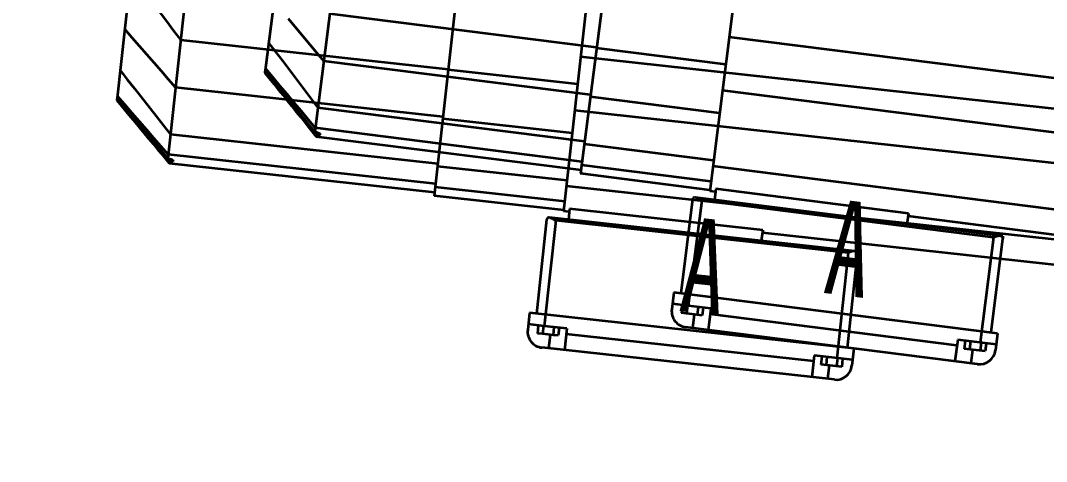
# Model space of a CAD drawing. Header units: millimetres. Extents: x -50460 to 50460, y -35640 to 35640.
# Drawn here: x 14623.8 to 15073.5, y -3550.3 to -3356.9 of the extents above; entities that cross this region are included whole.
import ezdxf

# ---------------------------------------------------------------- set-up
doc = ezdxf.new("R2010")
doc.units = ezdxf.units.MM
doc.layers.get('0').update_dxf_attribs({"lineweight": 35})
for name, color, linetype, lineweight in [('CDRAFT0', 7, 'Continuous', 15), ('EB0', 7, 'Continuous', 15), ('尺寸线层', 4, 'Continuous', 18)]:
    doc.layers.add(name, color=color, linetype=linetype, lineweight=lineweight)
doc.styles.get("Standard").update_dxf_attribs({"font": ''})
doc.styles.add('标准', font='', dxfattribs={"width": 0.667})
doc.styles.get('Standard').set_extended_font_data('宋体')
doc.styles.get('标准').set_extended_font_data('宋体')
doc.dimstyles.new('AM_DEMATIC$0', dxfattribs={"dimscale": 120, "dimtxt": 3, "dimasz": 1.5, "dimexe": 1, "dimexo": 0, "dimgap": 1, "dimtad": 1, "dimdsep": 46, "dimtxsty": 'Standard', "dimblk": '_CAXARROW', "dimcen": 0, "dimdle": 3, "dimclrd": 256, "dimclre": 256, "dimclrt": 2, "dimadec": 0, "dimazin": 2, "dimtfac": 0.707107, "dimtdec": 3, "dimtmove": 0, "dimatfit": 3, "dimfxl": 1, "dimfrac": 2, "dimtolj": 1, "dimlwd": 18, "dimarcsym": 0})

# ---------------------------------------------------------------- blocks, each defined once
blk = doc.blocks.new('*X513')
at = {"layer": '尺寸线层', "linetype": 'Continuous', "lineweight": 18, "transparency": 16777216}
for points in [[(22089.95, -1589.73), (22112.45, -1769.73), (22067.45, -1769.73)], [(22089.95, -15589.73), (22112.45, -15409.73), (22067.45, -15409.73)]]:
    blk.add_hatch(color=256, dxfattribs=at).paths.add_polyline_path(points, flags=0)
at = {"layer": '尺寸线层', "transparency": 16777216}
for p, q in [((14580.26, -1589.73), (22209.95, -1589.73)), ((14580.26, -15589.73), (22209.95, -15589.73))]:
    blk.add_line(p, q, dxfattribs=at)
at = {"layer": '尺寸线层', "linetype": 'Continuous', "lineweight": 18, "transparency": 16777216}
blk.add_line((22089.95, -1589.73), (22089.95, -15589.73), dxfattribs=at)
at = {"layer": '尺寸线层', "color": 2, "transparency": 16777216, "insert": (21789.95, -8576.73), "char_height": 360, "width": 2392, "attachment_point": 5, "rotation": 90, "line_spacing_factor": 1.37}
blk.add_mtext('14000', dxfattribs=at)
blk = doc.blocks.new('_CAXARROW')
blk.add_hatch(color=0).paths.add_polyline_path([(0, 0), (-1, 0.125), (-1, -0.125)], flags=0)
blk = doc.blocks.new('*X597')
at = {"layer": 'CDRAFT0', "color": 1, "linetype": 'Continuous', "lineweight": 35}
for p, q in [((-532.66, 79.02), (-556.75, -140.66)), ((-475.85, 73.3), (-500.04, -147.38)), ((-677.63, 67.97), (-695.8, -97.74)), ((-666.32, -58.25), (-673.56, -124.27)), ((-677.28, -59.9), (-674.14, -64.07)), ((-674.14, -64.07), (-671.01, -68.24)), ((-692.48, -67.49), (-689.29, -71.16)), ((-689.29, -71.16), (-686.1, -74.83)), ((-671.01, -68.24), (-667.87, -72.41)), ((-686.1, -74.83), (-676.53, -85.84)), ((-550.67, -85.26), (-667.87, -72.41)), ((-264.49, -104.72), (-492.62, -79.71)), ((-694.46, -85.55), (-691.31, -89.58)), ((-691.31, -89.58), (-688.16, -93.61)), ((-676.53, -85.84), (-673.34, -89.51)), ((-673.34, -89.51), (-670.15, -93.18)), ((-493.94, -91.69), (-550.7, -85.47)), ((-688.16, -93.61), (-678.7, -105.69)), ((-552.95, -106.03), (-670.15, -93.18)), ((-695.88, -98.46), (-695.91, -98.74)), ((-695.91, -98.74), (-693.9, -101.16)), ((-695.8, -97.76), (-695.88, -98.46)), ((-695.88, -98.46), (-693.86, -100.85)), ((-695.8, -97.74), (-692.17, -102.07)), ((-695.8, -97.74), (-695.8, -97.76)), ((-695.8, -97.76), (-695.66, -97.92)), ((-695.7, -96.85), (-692.51, -100.52)), ((-695.66, -97.92), (-695.52, -98.08)), ((-695.52, -98.08), (-695.39, -98.24)), ((-695.39, -98.24), (-695.25, -98.4)), ((-695.25, -98.4), (-695.11, -98.56)), ((-695.11, -98.56), (-694.98, -98.72)), ((-693.9, -101.16), (-691.9, -103.56)), ((-693.86, -100.85), (-691.84, -103.23)), ((-692.51, -100.52), (-689.32, -104.2)), ((-692.17, -102.07), (-688.16, -106.84)), ((-691.84, -103.23), (-689.83, -105.6)), ((-267.07, -128.24), (-495.2, -103.23)), ((-691.9, -103.56), (-689.91, -105.96)), ((-689.91, -105.96), (-687.92, -108.35)), ((-689.83, -105.6), (-687.83, -107.97)), ((-689.32, -104.2), (-686.13, -107.87)), ((-688.16, -106.84), (-684.04, -111.77)), ((-686.13, -107.87), (-682.94, -111.54)), ((-678.7, -105.69), (-675.55, -109.71)), ((-496.29, -113.17), (-553.05, -106.95)), ((-687.92, -108.35), (-685.93, -110.74)), ((-687.83, -107.97), (-685.83, -110.33)), ((-685.93, -110.74), (-683.95, -113.13)), ((-685.83, -110.33), (-683.84, -112.69)), ((-684.04, -111.77), (-680.05, -116.52)), ((-682.94, -111.54), (-679.75, -115.22)), ((-675.55, -109.71), (-672.4, -113.74)), ((-683.95, -113.13), (-681.97, -115.5)), ((-683.84, -112.69), (-681.85, -115.04)), ((-681.97, -115.5), (-680, -117.87)), ((-681.85, -115.04), (-679.87, -117.38)), ((-680.05, -116.52), (-676.47, -120.79)), ((-679.75, -115.22), (-676.56, -118.89)), ((-555.2, -126.59), (-672.4, -113.74)), ((-680, -117.87), (-678.22, -120.02)), ((-679.87, -117.38), (-678.06, -119.53)), ((-678.22, -120.02), (-676.44, -122.15)), ((-678.06, -119.53), (-676.25, -121.67)), ((-676.56, -118.89), (-673.37, -122.56)), ((-676.47, -120.79), (-673.56, -124.27)), ((-676.44, -122.15), (-674.66, -124.29)), ((-676.25, -121.67), (-674.44, -123.8)), ((-674.66, -124.29), (-672.89, -126.42)), ((-674.44, -123.8), (-672.64, -125.93)), ((-673.56, -124.27), (-673.23, -124.34)), ((-556.17, -135.41), (-673.37, -122.56)), ((-673.23, -124.34), (-672.94, -124.42)), ((-672.94, -124.42), (-672.67, -124.5)), ((-672.9, -124.43), (-672.57, -124.82)), ((-672.67, -124.5), (-672.43, -124.57)), ((-672.65, -125.84), (-672.66, -125.89)), ((-672.66, -125.89), (-672.64, -125.93)), ((-672.6, -125.8), (-672.65, -125.84)), ((-672.53, -125.76), (-672.6, -125.8)), ((-672.57, -124.82), (-672.4, -125.02)), ((-672.44, -125.72), (-672.53, -125.76)), ((-672.33, -125.69), (-672.44, -125.72)), ((-672.43, -124.57), (-672.2, -124.64)), ((-672.4, -125.02), (-672.23, -125.21)), ((-672.22, -125.66), (-672.33, -125.69)), ((-672.23, -125.21), (-671.9, -125.6)), ((-672.1, -125.64), (-672.22, -125.66)), ((-672.2, -124.64), (-672, -124.72)), ((-671.99, -125.62), (-672.1, -125.64)), ((-672, -124.72), (-671.82, -124.79)), ((-671.9, -125.6), (-671.99, -125.62)), ((-671.82, -125.59), (-671.9, -125.6)), ((-671.82, -124.79), (-671.67, -124.86)), ((-671.74, -125.57), (-671.82, -125.59)), ((-671.65, -125.55), (-671.74, -125.57)), ((-671.67, -124.86), (-671.53, -124.93)), ((-671.56, -125.53), (-671.65, -125.55)), ((-671.48, -125.5), (-671.56, -125.53)), ((-671.53, -124.93), (-671.42, -125)), ((-671.4, -125.47), (-671.48, -125.5)), ((-671.42, -125), (-671.33, -125.06)), ((-671.33, -125.43), (-671.4, -125.47)), ((-671.33, -125.06), (-671.27, -125.12)), ((-671.27, -125.39), (-671.33, -125.43)), ((-671.27, -125.12), (-671.22, -125.18)), ((-671.23, -125.34), (-671.27, -125.39)), ((-671.21, -125.29), (-671.23, -125.34)), ((-671.22, -125.18), (-671.2, -125.24)), ((-671.2, -125.24), (-671.21, -125.29)), ((-556.58, -139.17), (-672.89, -126.42)), ((-672.87, -126.42), (-672.89, -126.42)), ((-672.81, -126.42), (-672.87, -126.42)), ((-672.71, -126.43), (-672.81, -126.42)), ((-672.59, -126.43), (-672.71, -126.43)), ((-672.64, -125.93), (-672.58, -125.98)), ((-672.46, -126.44), (-672.59, -126.43)), ((-672.58, -125.98), (-672.5, -126.02)), ((-672.5, -126.02), (-672.4, -126.07)), ((-672.33, -126.45), (-672.46, -126.44)), ((-672.44, -126.05), (-672.38, -126.12)), ((-672.4, -126.07), (-672.3, -126.1)), ((-672.38, -126.12), (-672.32, -126.19)), ((-672.2, -126.46), (-672.33, -126.45)), ((-672.32, -126.19), (-672.27, -126.26)), ((-672.3, -126.1), (-672.18, -126.14)), ((-672.27, -126.26), (-672.21, -126.33)), ((-672.21, -126.33), (-672.15, -126.39)), ((-672.09, -126.46), (-672.2, -126.46)), ((-672.18, -126.14), (-672.08, -126.17)), ((-672.15, -126.39), (-672.09, -126.46)), ((-672, -126.47), (-672.09, -126.46)), ((-672.08, -126.17), (-671.98, -126.19)), ((-671.89, -126.47), (-672, -126.47)), ((-671.99, -126.19), (-671.87, -126.22)), ((-671.77, -126.48), (-671.89, -126.47)), ((-671.87, -126.22), (-671.74, -126.26)), ((-671.66, -126.48), (-671.77, -126.48)), ((-671.74, -126.26), (-671.62, -126.3)), ((-671.56, -126.47), (-671.66, -126.48)), ((-671.62, -126.3), (-671.52, -126.33)), ((-671.47, -126.47), (-671.56, -126.47)), ((-671.52, -126.33), (-671.44, -126.36)), ((-671.41, -126.46), (-671.47, -126.47)), ((-671.44, -126.36), (-671.39, -126.39)), ((-671.37, -126.45), (-671.41, -126.46)), ((-671.39, -126.39), (-671.36, -126.41)), ((-671.36, -126.43), (-671.37, -126.45)), ((-671.36, -126.41), (-671.36, -126.43)), ((-498.57, -133.98), (-555.33, -127.76)), ((-499.57, -143.11), (-556.33, -136.89)), ((-270.71, -161.44), (-498.84, -136.42)), ((-499.99, -146.88), (-556.75, -140.66)), ((-497.56, -147.65), (-500.04, -147.38)), ((-497.42, -146.4), (-497.94, -151.13)), ((-412.76, -155.68), (-497.42, -146.4)), ((-507.49, -151.09), (-512.01, -192.34)), ((-503.51, -151.53), (-508.58, -197.75)), ((-507.48, -151), (-507.49, -151.09)), ((-507.45, -150.91), (-507.48, -151)), ((-507.42, -150.82), (-507.45, -150.91)), ((-507.38, -150.74), (-507.42, -150.82)), ((-507.33, -150.65), (-507.38, -150.74)), ((-507.28, -150.57), (-507.33, -150.65)), ((-507.21, -150.5), (-507.28, -150.57)), ((-507.13, -150.43), (-507.21, -150.5)), ((-507.05, -150.37), (-507.13, -150.43)), ((-506.96, -150.31), (-507.05, -150.37)), ((-506.86, -150.27), (-506.96, -150.31)), ((-506.75, -150.23), (-506.86, -150.27)), ((-506.64, -150.21), (-506.75, -150.23)), ((-506.51, -150.2), (-506.64, -150.21)), ((-506.39, -150.21), (-506.51, -150.2)), ((-371.2, -165.03), (-506.39, -150.21)), ((-506.03, -150.24), (-505.88, -150.27)), ((-505.88, -150.27), (-505.73, -150.31)), ((-505.73, -150.31), (-505.57, -150.36)), ((-505.57, -150.36), (-505.41, -150.43)), ((-505.41, -150.43), (-505.24, -150.5)), ((-505.24, -150.5), (-505.07, -150.58)), ((-505.07, -150.58), (-504.9, -150.67)), ((-504.9, -150.67), (-504.73, -150.77)), ((-504.73, -150.77), (-504.56, -150.87)), ((-504.56, -150.87), (-504.38, -150.98)), ((-504.38, -150.98), (-504.2, -151.09)), ((-504.2, -151.09), (-504.03, -151.2)), ((-504.03, -151.2), (-503.85, -151.31)), ((-503.85, -151.31), (-503.68, -151.42)), ((-503.68, -151.42), (-503.51, -151.53)), ((-375.28, -165.59), (-503.51, -151.53)), ((-412.76, -155.68), (-413.44, -160.4)), ((-271.91, -172.39), (-412.94, -156.93)), ((-375.28, -165.59), (-380.35, -211.81)), ((-371.2, -165.03), (-375.83, -207.27)), ((-375.09, -165.52), (-375.28, -165.59)), ((-374.9, -165.45), (-375.09, -165.52)), ((-374.71, -165.38), (-374.9, -165.45)), ((-374.51, -165.31), (-374.71, -165.38)), ((-374.32, -165.24), (-374.51, -165.31)), ((-374.12, -165.17), (-374.32, -165.24)), ((-373.93, -165.11), (-374.12, -165.17)), ((-373.74, -165.06), (-373.93, -165.11)), ((-373.55, -165), (-373.74, -165.06)), ((-373.37, -164.96), (-373.55, -165)), ((-373.19, -164.92), (-373.37, -164.96)), ((-373.02, -164.89), (-373.19, -164.92)), ((-372.86, -164.88), (-373.02, -164.89)), ((-372.7, -164.87), (-372.86, -164.88)), ((-372.54, -164.88), (-372.7, -164.87)), ((-372.19, -164.92), (-372.06, -164.94)), ((-372.06, -164.94), (-371.95, -164.98)), ((-371.95, -164.98), (-371.84, -165.02)), ((-371.84, -165.02), (-371.74, -165.08)), ((-371.74, -165.08), (-371.66, -165.15)), ((-371.66, -165.15), (-371.58, -165.22)), ((-371.58, -165.22), (-371.51, -165.3)), ((-371.51, -165.3), (-371.45, -165.38)), ((-371.45, -165.38), (-371.4, -165.47)), ((-371.4, -165.47), (-371.36, -165.56)), ((-371.36, -165.56), (-371.33, -165.65)), ((-371.33, -165.65), (-371.31, -165.75)), ((-371.31, -165.75), (-371.3, -165.84)), ((-371.3, -165.93), (-371.31, -166.02)), ((-371.3, -165.84), (-371.3, -165.93)), ((-514.99, -192.02), (-515.81, -199.47)), ((-372.85, -207.6), (-514.99, -192.02)), ((-508.58, -197.75), (-515.54, -196.99)), ((-511.18, -197.46), (-511.57, -200.94)), ((-508.89, -197.72), (-509.27, -201.2)), ((-498.64, -198.84), (-508.58, -197.75)), ((-509.27, -201.2), (-511.57, -200.94)), ((-504.68, -201.7), (-509.27, -201.2)), ((-505.98, -201.56), (-506.63, -207.52)), ((-504.3, -198.22), (-504.68, -201.7)), ((-502.38, -201.95), (-504.68, -201.7)), ((-502, -198.47), (-502.38, -201.95)), ((-498.64, -198.84), (-499.68, -208.28)), ((-390.56, -213.2), (-498.91, -201.32)), ((-381.39, -221.25), (-509.62, -207.19)), ((-390.29, -210.72), (-391.33, -220.16)), ((-373.39, -212.57), (-390.29, -210.72)), ((-386.93, -211.09), (-387.31, -214.57)), ((-384.63, -211.34), (-385.02, -214.82)), ((-372.85, -207.6), (-373.66, -215.06)), ((-378.13, -215.57), (-387.31, -214.57)), ((-383.71, -214.96), (-384.37, -220.93)), ((-380.04, -211.84), (-380.42, -215.32)), ((-377.75, -212.09), (-378.13, -215.57))]:
    blk.add_line(p, q, dxfattribs=at)
for centre, start, end in [((-508.85, -200.23), 173.7431, 263.7431), ((-380.62, -214.29), 263.7431, 353.7431)]:
    blk.add_arc(centre, 7, start, end, dxfattribs=at)
at = {"layer": 'CDRAFT0', "color": 1, "linetype": 'Continuous', "lineweight": 35, "insert": (-445.52, -149.73), "char_height": 41.6, "width": 61.1603, "attachment_point": 1, "rotation": 353.7431, "line_spacing_factor": 1.15057, "style": '标准'}
blk.add_mtext('\\T1.1;A', dxfattribs=at)
blk = doc.blocks.new('*X593')
at = {"layer": '尺寸线层'}
blk.add_blockref('*X597', (84.81, -189.87), dxfattribs=at)
blk = doc.blocks.new('*X566')
at = {"layer": 'EB0'}
blk.add_blockref('*X593', (-3215.73, 352.57), dxfattribs=at)
blk = doc.blocks.new('*X630')
at = {"layer": 'CDRAFT0', "color": 1, "linetype": 'Continuous', "lineweight": 35}
for p, q in [((-531.26, 87.97), (-559.03, -131.27)), ((-474.55, 81.29), (-502.45, -138.95)), ((-676.39, 79.36), (-697.34, -86.02)), ((-667.2, -47.04), (-675.55, -112.92)), ((-552.03, -75.99), (-668.99, -61.17)), ((-687.26, -63.28), (-677.88, -74.45)), ((-266.21, -100.25), (-493.89, -71.41)), ((-695.8, -73.86), (-692.72, -77.94)), ((-677.88, -74.45), (-674.75, -78.17)), ((-495.41, -83.37), (-552.06, -76.19)), ((-692.72, -77.94), (-689.64, -82.02)), ((-674.75, -78.17), (-671.62, -81.89)), ((-697.23, -85.13), (-694.1, -88.86)), ((-689.64, -82.02), (-680.39, -94.25)), ((-554.65, -96.71), (-671.62, -81.89)), ((-697.43, -86.74), (-697.47, -87.02)), ((-697.47, -87.02), (-695.51, -89.47)), ((-697.35, -86.04), (-697.43, -86.74)), ((-697.43, -86.74), (-695.45, -89.16)), ((-697.34, -86.02), (-697.35, -86.04)), ((-697.35, -86.04), (-697.21, -86.2)), ((-697.34, -86.02), (-693.79, -90.41)), ((-697.21, -86.2), (-697.08, -86.36)), ((-697.08, -86.36), (-696.94, -86.53)), ((-696.94, -86.53), (-696.81, -86.69)), ((-696.81, -86.69), (-696.67, -86.85)), ((-696.67, -86.85), (-696.54, -87.01)), ((-695.51, -89.47), (-693.55, -91.91)), ((-695.45, -89.16), (-693.48, -91.57)), ((-694.1, -88.86), (-690.97, -92.59)), ((-693.79, -90.41), (-689.86, -95.25)), ((-693.55, -91.91), (-691.59, -94.34)), ((-693.48, -91.57), (-691.51, -93.98)), ((-691.59, -94.34), (-689.64, -96.77)), ((-691.51, -93.98), (-689.55, -96.38)), ((-690.97, -92.59), (-687.85, -96.31)), ((-680.39, -94.25), (-677.3, -98.33)), ((-689.86, -95.25), (-685.82, -100.24)), ((-689.64, -96.77), (-687.69, -99.19)), ((-689.55, -96.38), (-687.59, -98.78)), ((-687.85, -96.31), (-684.72, -100.04)), ((-687.59, -98.78), (-685.64, -101.17)), ((-677.3, -98.33), (-674.22, -102.41)), ((-498.12, -104.81), (-554.77, -97.63)), ((-269.19, -123.73), (-496.87, -94.88)), ((-687.69, -99.19), (-685.75, -101.6)), ((-685.82, -100.24), (-681.91, -105.07)), ((-685.75, -101.6), (-683.82, -104.01)), ((-685.64, -101.17), (-683.69, -103.55)), ((-684.72, -100.04), (-681.59, -103.76)), ((-557.25, -117.23), (-674.22, -102.41)), ((-683.82, -104.01), (-681.88, -106.42)), ((-683.69, -103.55), (-681.75, -105.93)), ((-681.91, -105.07), (-678.4, -109.4)), ((-681.88, -106.42), (-680.14, -108.59)), ((-681.75, -105.93), (-679.97, -108.1)), ((-681.59, -103.76), (-678.46, -107.49)), ((-678.46, -107.49), (-675.33, -111.21)), ((-680.14, -108.59), (-678.4, -110.76)), ((-679.97, -108.1), (-678.2, -110.27)), ((-678.4, -109.4), (-675.55, -112.92)), ((-678.4, -110.76), (-676.66, -112.92)), ((-678.2, -110.27), (-676.43, -112.44)), ((-558.37, -126.03), (-675.33, -111.21)), ((-676.66, -112.92), (-674.92, -115.08)), ((-676.43, -112.44), (-674.66, -114.6)), ((-675.55, -112.92), (-675.23, -113)), ((-675.23, -113), (-674.94, -113.08)), ((-674.94, -113.08), (-674.67, -113.16)), ((-558.85, -129.79), (-674.92, -115.08)), ((-674.9, -115.08), (-674.92, -115.08)), ((-674.9, -113.09), (-674.57, -113.49)), ((-674.84, -115.09), (-674.9, -115.08)), ((-674.74, -115.09), (-674.84, -115.09)), ((-674.63, -115.1), (-674.74, -115.09)), ((-674.67, -114.51), (-674.69, -114.55)), ((-674.69, -114.55), (-674.66, -114.6)), ((-674.67, -113.16), (-674.43, -113.24)), ((-674.63, -114.46), (-674.67, -114.51)), ((-674.66, -114.6), (-674.61, -114.65)), ((-674.55, -114.42), (-674.63, -114.46)), ((-674.5, -115.11), (-674.63, -115.1)), ((-674.61, -114.65), (-674.53, -114.69)), ((-674.57, -113.49), (-674.41, -113.69)), ((-674.46, -114.39), (-674.55, -114.42)), ((-674.53, -114.69), (-674.43, -114.74)), ((-674.36, -115.12), (-674.5, -115.11)), ((-674.35, -114.36), (-674.46, -114.39)), ((-674.46, -114.72), (-674.41, -114.79)), ((-674.43, -113.24), (-674.21, -113.32)), ((-674.43, -114.74), (-674.32, -114.78)), ((-674.41, -113.69), (-674.25, -113.88)), ((-674.41, -114.79), (-674.35, -114.86)), ((-674.24, -115.13), (-674.36, -115.12)), ((-674.24, -114.33), (-674.35, -114.36)), ((-674.35, -114.86), (-674.3, -114.93)), ((-674.32, -114.78), (-674.21, -114.81)), ((-674.3, -114.93), (-674.24, -115)), ((-674.25, -113.88), (-673.92, -114.28)), ((-674.12, -114.31), (-674.24, -114.33)), ((-674.24, -115), (-674.18, -115.07)), ((-674.13, -115.14), (-674.24, -115.13)), ((-674.21, -113.32), (-674.01, -113.39)), ((-674.21, -114.81), (-674.11, -114.84)), ((-674.18, -115.07), (-674.13, -115.14)), ((-674.03, -115.14), (-674.13, -115.14)), ((-674.01, -114.29), (-674.12, -114.31)), ((-674.11, -114.84), (-674.01, -114.87)), ((-673.92, -115.15), (-674.03, -115.14)), ((-674.01, -113.39), (-673.83, -113.47)), ((-673.92, -114.28), (-674.01, -114.29)), ((-674.01, -114.87), (-673.9, -114.9)), ((-673.84, -114.27), (-673.92, -114.28)), ((-673.81, -115.16), (-673.92, -115.15)), ((-673.9, -114.9), (-673.77, -114.94)), ((-673.76, -114.25), (-673.84, -114.27)), ((-673.83, -113.47), (-673.67, -113.54)), ((-673.69, -115.16), (-673.81, -115.16)), ((-673.77, -114.94), (-673.65, -114.98)), ((-673.67, -114.23), (-673.76, -114.25)), ((-673.59, -115.16), (-673.69, -115.16)), ((-673.67, -113.54), (-673.54, -113.61)), ((-673.58, -114.21), (-673.67, -114.23)), ((-673.65, -114.98), (-673.55, -115.01)), ((-673.5, -115.15), (-673.59, -115.16)), ((-673.5, -114.18), (-673.58, -114.21)), ((-673.55, -115.01), (-673.48, -115.05)), ((-673.54, -113.61), (-673.43, -113.68)), ((-673.42, -114.15), (-673.5, -114.18)), ((-673.44, -115.15), (-673.5, -115.15)), ((-673.48, -115.05), (-673.42, -115.07)), ((-673.4, -115.13), (-673.44, -115.15)), ((-673.43, -113.68), (-673.34, -113.75)), ((-673.34, -114.12), (-673.42, -114.15)), ((-673.42, -115.07), (-673.39, -115.1)), ((-673.39, -115.12), (-673.4, -115.13)), ((-673.39, -115.1), (-673.39, -115.12)), ((-673.34, -113.75), (-673.28, -113.81)), ((-673.29, -114.08), (-673.34, -114.12)), ((-673.24, -114.03), (-673.29, -114.08)), ((-673.28, -113.81), (-673.23, -113.87)), ((-673.22, -113.98), (-673.24, -114.03)), ((-673.23, -113.87), (-673.22, -113.93)), ((-673.22, -113.93), (-673.22, -113.98)), ((-500.76, -125.58), (-557.4, -118.4)), ((-501.91, -134.69), (-558.56, -127.51)), ((-273.38, -156.86), (-501.06, -128.01)), ((-502.39, -138.45), (-559.03, -131.27)), ((-499.97, -139.26), (-502.45, -138.95)), ((-499.81, -138.01), (-500.41, -142.73)), ((-415.32, -148.72), (-499.81, -138.01)), ((-509.96, -142.53), (-515.18, -183.7)), ((-505.99, -143.03), (-511.84, -189.17)), ((-509.94, -142.44), (-509.96, -142.53)), ((-509.92, -142.35), (-509.94, -142.44)), ((-509.89, -142.27), (-509.92, -142.35)), ((-509.85, -142.18), (-509.89, -142.27)), ((-509.8, -142.1), (-509.85, -142.18)), ((-509.74, -142.02), (-509.8, -142.1)), ((-509.67, -141.95), (-509.74, -142.02)), ((-509.59, -141.88), (-509.67, -141.95)), ((-509.51, -141.82), (-509.59, -141.88)), ((-509.42, -141.76), (-509.51, -141.82)), ((-509.31, -141.72), (-509.42, -141.76)), ((-509.21, -141.69), (-509.31, -141.72)), ((-509.09, -141.67), (-509.21, -141.69)), ((-508.97, -141.66), (-509.09, -141.67)), ((-508.84, -141.67), (-508.97, -141.66)), ((-373.92, -158.76), (-508.84, -141.67)), ((-508.49, -141.71), (-508.34, -141.74)), ((-508.34, -141.74), (-508.19, -141.78)), ((-508.19, -141.78), (-508.03, -141.84)), ((-508.03, -141.84), (-507.87, -141.9)), ((-507.87, -141.9), (-507.7, -141.98)), ((-507.7, -141.98), (-507.54, -142.07)), ((-507.54, -142.07), (-507.37, -142.16)), ((-507.37, -142.16), (-507.19, -142.26)), ((-507.19, -142.26), (-507.02, -142.36)), ((-507.02, -142.36), (-506.85, -142.47)), ((-506.85, -142.47), (-506.67, -142.58)), ((-506.67, -142.58), (-506.5, -142.7)), ((-506.5, -142.7), (-506.33, -142.81)), ((-506.33, -142.81), (-506.16, -142.92)), ((-506.16, -142.92), (-505.99, -143.03)), ((-378.01, -159.25), (-505.99, -143.03)), ((-415.32, -148.72), (-416.08, -153.42)), ((-274.77, -167.79), (-415.52, -149.96)), ((-378.01, -159.25), (-383.86, -205.38)), ((-373.92, -158.76), (-379.26, -200.92)), ((-377.82, -159.18), (-378.01, -159.25)), ((-377.63, -159.12), (-377.82, -159.18)), ((-377.44, -159.05), (-377.63, -159.12)), ((-377.24, -158.98), (-377.44, -159.05)), ((-377.04, -158.92), (-377.24, -158.98)), ((-376.85, -158.86), (-377.04, -158.92)), ((-376.66, -158.8), (-376.85, -158.86)), ((-376.46, -158.74), (-376.66, -158.8)), ((-376.28, -158.7), (-376.46, -158.74)), ((-376.09, -158.65), (-376.28, -158.7)), ((-375.92, -158.62), (-376.09, -158.65)), ((-375.74, -158.6), (-375.92, -158.62)), ((-375.58, -158.58), (-375.74, -158.6)), ((-375.42, -158.58), (-375.58, -158.58)), ((-375.26, -158.59), (-375.42, -158.58)), ((-374.91, -158.63), (-374.79, -158.66)), ((-374.79, -158.66), (-374.67, -158.7)), ((-374.67, -158.7), (-374.56, -158.75)), ((-374.56, -158.75), (-374.47, -158.8)), ((-374.47, -158.8), (-374.38, -158.87)), ((-374.38, -158.87), (-374.31, -158.95)), ((-374.31, -158.95), (-374.24, -159.03)), ((-374.24, -159.03), (-374.18, -159.11)), ((-374.18, -159.11), (-374.13, -159.2)), ((-374.13, -159.2), (-374.1, -159.29)), ((-374.1, -159.29), (-374.07, -159.38)), ((-374.07, -159.38), (-374.05, -159.48)), ((-374.05, -159.48), (-374.04, -159.57)), ((-374.04, -159.66), (-374.05, -159.75)), ((-374.04, -159.57), (-374.04, -159.66)), ((-518.15, -183.33), (-519.09, -190.77)), ((-376.29, -201.3), (-518.15, -183.33)), ((-511.84, -189.17), (-518.78, -188.29)), ((-514.43, -188.84), (-514.87, -192.31)), ((-512.58, -192.6), (-514.87, -192.31)), ((-512.14, -189.13), (-512.58, -192.6)), ((-508, -193.18), (-512.58, -192.6)), ((-501.92, -190.42), (-511.84, -189.17)), ((-509.3, -193.02), (-510.05, -198.97)), ((-507.56, -189.71), (-508, -193.18)), ((-505.71, -193.47), (-508, -193.18)), ((-505.27, -190), (-505.71, -193.47)), ((-501.92, -190.42), (-503.11, -199.85)), ((-394.09, -206.6), (-502.23, -192.9)), ((-385.05, -214.8), (-513.03, -198.59)), ((-376.29, -201.3), (-377.23, -208.74)), ((-393.78, -204.12), (-394.97, -213.55)), ((-376.91, -206.26), (-393.78, -204.12)), ((-390.43, -204.55), (-390.87, -208.02)), ((-388.13, -204.84), (-388.57, -208.31)), ((-383.55, -205.42), (-383.99, -208.89)), ((-381.26, -205.71), (-381.7, -209.18)), ((-381.7, -209.18), (-390.87, -208.02)), ((-387.28, -208.48), (-388.03, -214.43))]:
    blk.add_line(p, q, dxfattribs=at)
for centre, start, end in [((-512.15, -191.65), 172.7792, 262.7792), ((-384.17, -207.86), 262.7792, 352.7792)]:
    blk.add_arc(centre, 7, start, end, dxfattribs=at)
at = {"layer": 'CDRAFT0', "color": 1, "linetype": 'Continuous', "lineweight": 35, "insert": (-447.98, -142.22), "char_height": 41.6, "width": 61.1603, "attachment_point": 1, "rotation": 352.7792, "line_spacing_factor": 1.15057, "style": '标准'}
blk.add_mtext('\\T1.1;A', dxfattribs=at)
blk = doc.blocks.new('*X626')
at = {"layer": '尺寸线层'}
blk.add_blockref('*X630', (81.61, -191.27), dxfattribs=at)
blk = doc.blocks.new('*X599')
at = {"layer": 'EB0'}
blk.add_blockref('*X626', (-3209.34, 406.62), dxfattribs=at)

msp = doc.modelspace()

# ---------------------------------------------------------------- dimensions: what is measured, and where the dimension line sits
at = {"layer": '尺寸线层'}
dim = msp.add_linear_dim(base=(22089.946, -15589.726), p1=(14580.258, -1589.726), p2=(14580.258, -15589.726), angle=270, dimstyle='AM_DEMATIC$0', override={"dimsah": 1, "dimtfill": 1, "dimtzin": 8}, dxfattribs=at)
dim.commit()
dim.dimension.update_dxf_attribs({"geometry": '*X513', "text_midpoint": (22089.946, -8589.726)})

# ---------------------------------------------------------------- next in the draw order: block references
msp.add_blockref('*X566', (18492.798, -3455.852), dxfattribs=at)

# ---------------------------------------------------------------- next in the draw order: block references
msp.add_blockref('*X599', (18556.05, -3508.146), dxfattribs=at)

doc.saveas('drawing.dxf')
